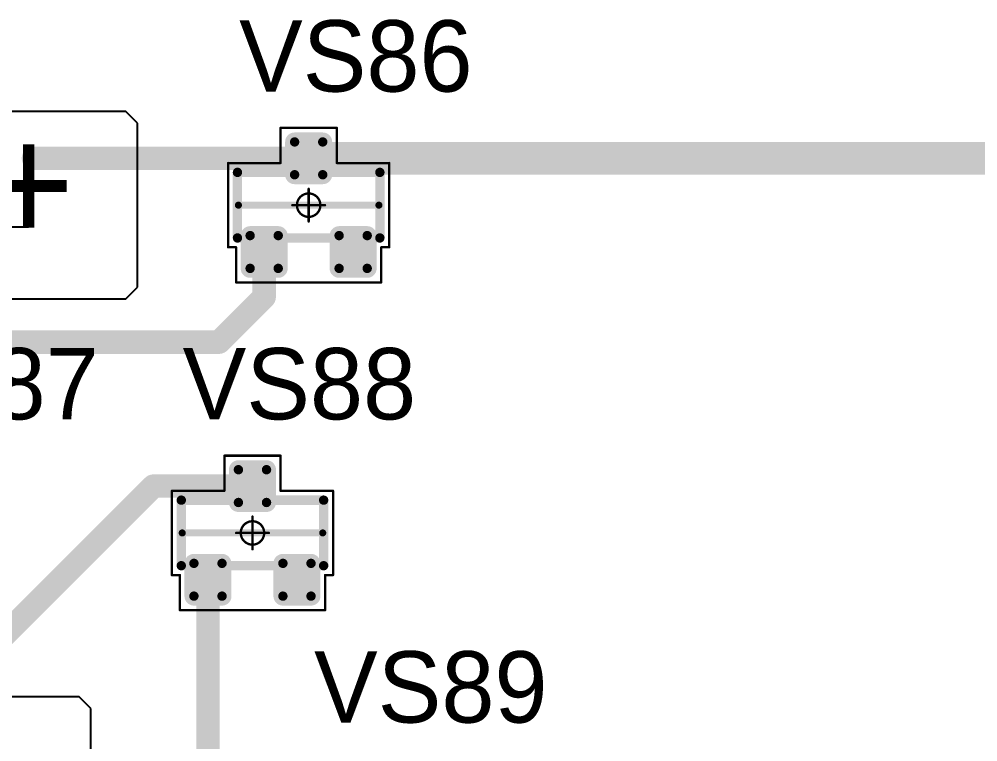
# Model space of a CAD drawing. Header units: millimetres. Extents: x 0 to 1769, y 431 to 1001.
# Drawn here: x 1630.71 to 1651.18, y 526.57 to 542 of the extents above; entities that cross this region are included whole.
import ezdxf

# ---------------------------------------------------------------- set-up
doc = ezdxf.new("R2010")
doc.units = ezdxf.units.MM
for name, color, linetype in [('Mechanical13', 56, 'Continuous'), ('Mechanical15', 56, 'Continuous'), ('TopLayer', 1, 'Continuous'), ('TopOverlay', 2, 'Continuous'), ('TopPaste', 8, 'Continuous'), ('TopSolder', 216, 'Continuous')]:
    doc.layers.add(name, color=color, linetype=linetype)

# ---------------------------------------------------------------- blocks, each defined once
blk = doc.blocks.new('SOT23_51')
at = {"layer": 'Mechanical13', "const_width": 0.2}
for points in [[(-0.7, 1.52), (-0.7, -1.52)], [(-0.7, 1.52), (0.7, 1.52)], [(0.7, 1.52), (0.7, -1.52)], [(-0.7, -1.52), (0.7, -1.52)]]:
    blk.add_lwpolyline(points, dxfattribs=at)
at = {"layer": 'Mechanical13', "const_width": 0.1}
for points in [[(-0.75, 1.52, 1), (-0.65, 1.52, 1)], [(-0.75, 1.52, 1), (-0.65, 1.52, 1)], [(0.65, 1.52, 1), (0.75, 1.52, 1)], [(0.65, 1.52, 1), (0.75, 1.52, 1)], [(-0.75, -1.52, 1), (-0.65, -1.52, 1)], [(-0.75, -1.52, 1), (-0.65, -1.52, 1)], [(0.65, -1.52, 1), (0.75, -1.52, 1)], [(0.65, -1.52, 1), (0.75, -1.52, 1)]]:
    blk.add_lwpolyline(points, format="xyb", close=True, dxfattribs=at)
at = {"layer": 'Mechanical15', "const_width": 0.05}
for points in [[(-0.9, 1.72), (0.9, 1.72)], [(-0.9, 1.72), (-0.9, 1.55)], [(0.9, 1.72), (0.9, 0.6)], [(-1.65, 1.55), (-0.9, 1.55)], [(-1.65, 1.55), (-1.65, -1.55)], [(0.9, 0.6), (1.65, 0.6)], [(1.65, 0.6), (1.65, -0.6)], [(0, 0.35), (0, -0.35)], [(-0.35, 0), (0.35, 0)], [(0.9, -0.6), (0.9, -1.72)], [(0.9, -0.6), (1.65, -0.6)], [(-1.65, -1.55), (-0.9, -1.55)], [(-0.9, -1.55), (-0.9, -1.72)], [(-0.9, -1.72), (0.9, -1.72)]]:
    blk.add_lwpolyline(points, dxfattribs=at)
at = {"layer": 'Mechanical15'}
for points, const_width in [([(-0.913, 1.72, 1), (-0.888, 1.72, 1)], 0.025), ([(-0.913, 1.72, 1), (-0.888, 1.72, 1)], 0.025), ([(0.888, 1.72, 1), (0.913, 1.72, 1)], 0.025), ([(0.888, 1.72, 1), (0.913, 1.72, 1)], 0.025), ([(-1.662, 1.55, 1), (-1.637, 1.55, 1)], 0.025), ([(-1.662, 1.55, 1), (-1.637, 1.55, 1)], 0.025), ([(-0.913, 1.55, 1), (-0.888, 1.55, 1)], 0.025), ([(-0.913, 1.55, 1), (-0.888, 1.55, 1)], 0.025), ([(0.888, 0.6, 1), (0.913, 0.6, 1)], 0.025), ([(0.888, 0.6, 1), (0.913, 0.6, 1)], 0.025), ([(1.637, 0.6, 1), (1.662, 0.6, 1)], 0.025), ([(1.637, 0.6, 1), (1.662, 0.6, 1)], 0.025), ([(0.25, 0, 1), (-0.25, 0, 1)], 0.05), ([(-0.012, 0.35, 1), (0.012, 0.35, 1)], 0.025), ([(-0.362, 0, 1), (-0.337, 0, 1)], 0.025), ([(-0.262, 0, 1), (-0.238, 0, 1)], 0.025), ([(0.238, 0, 1), (0.262, 0, 1)], 0.025), ([(0.337, 0, 1), (0.362, 0, 1)], 0.025), ([(-0.012, -0.35, 1), (0.012, -0.35, 1)], 0.025), ([(0.888, -0.6, 1), (0.913, -0.6, 1)], 0.025), ([(0.888, -0.6, 1), (0.913, -0.6, 1)], 0.025), ([(1.637, -0.6, 1), (1.662, -0.6, 1)], 0.025), ([(1.637, -0.6, 1), (1.662, -0.6, 1)], 0.025), ([(-1.662, -1.55, 1), (-1.637, -1.55, 1)], 0.025), ([(-1.662, -1.55, 1), (-1.637, -1.55, 1)], 0.025), ([(-0.913, -1.55, 1), (-0.888, -1.55, 1)], 0.025), ([(-0.913, -1.55, 1), (-0.888, -1.55, 1)], 0.025), ([(-0.913, -1.72, 1), (-0.888, -1.72, 1)], 0.025), ([(-0.913, -1.72, 1), (-0.888, -1.72, 1)], 0.025), ([(0.888, -1.72, 1), (0.913, -1.72, 1)], 0.025), ([(0.888, -1.72, 1), (0.913, -1.72, 1)], 0.025)]:
    blk.add_lwpolyline(points, format="xyb", close=True, dxfattribs=dict(at, const_width=const_width))
at = {"layer": 'TopLayer', "const_width": 0.1}
for points in [[(-1.4, 1.25, 1), (-1.3, 1.25, 1)], [(-0.7, 1.25, 1), (-0.6, 1.25, 1)], [(-1.4, 0.65, 1), (-1.3, 0.65, 1)], [(-0.7, 0.65, 1), (-0.6, 0.65, 1)], [(0.6, 0.3, 1), (0.7, 0.3, 1)], [(1.3, 0.3, 1), (1.4, 0.3, 1)], [(0.6, -0.3, 1), (0.7, -0.3, 1)], [(1.3, -0.3, 1), (1.4, -0.3, 1)], [(-1.4, -0.65, 1), (-1.3, -0.65, 1)], [(-0.7, -0.65, 1), (-0.6, -0.65, 1)], [(-1.4, -1.25, 1), (-1.3, -1.25, 1)], [(-0.7, -1.25, 1), (-0.6, -1.25, 1)]]:
    blk.add_lwpolyline(points, format="xyb", close=True, dxfattribs=at)
at = {"layer": 'TopLayer'}
for points in [[(-1.45, 1.25), (-1.45, 0.65), (-0.55, 1.25), (-0.55, 0.65)], [(-1.35, 1.35), (-1.35, 0.55), (-0.65, 1.35), (-0.65, 0.55)], [(0.55, 0.3), (0.55, -0.3), (1.45, 0.3), (1.45, -0.3)], [(0.65, 0.4), (0.65, -0.4), (1.35, 0.4), (1.35, -0.4)], [(-1.35, -0.55), (-1.35, -1.35), (-0.65, -0.55), (-0.65, -1.35)], [(-1.45, -0.65), (-1.45, -1.25), (-0.55, -0.65), (-0.55, -1.25)]]:
    blk.add_solid(points, dxfattribs=at)
at = {"layer": 'TopOverlay', "const_width": 0.15}
blk.add_lwpolyline([(0, 1.5), (0, -1.5)], dxfattribs=at)
at = {"layer": 'TopOverlay', "const_width": 0.075}
for points in [[(-0.038, 1.5, 1), (0.038, 1.5, 1)], [(-0.038, -1.5, 1), (0.038, -1.5, 1)]]:
    blk.add_lwpolyline(points, format="xyb", close=True, dxfattribs=at)
at = {"layer": 'TopPaste', "const_width": 0.075}
for points in [[(-1.387, 1.25, 1), (-1.313, 1.25, 1)], [(-0.687, 1.25, 1), (-0.613, 1.25, 1)], [(-1.387, 0.65, 1), (-1.313, 0.65, 1)], [(-0.687, 0.65, 1), (-0.613, 0.65, 1)], [(0.613, 0.3, 1), (0.687, 0.3, 1)], [(1.313, 0.3, 1), (1.387, 0.3, 1)], [(0.613, -0.3, 1), (0.687, -0.3, 1)], [(1.313, -0.3, 1), (1.387, -0.3, 1)], [(-1.387, -0.65, 1), (-1.313, -0.65, 1)], [(-0.687, -0.65, 1), (-0.613, -0.65, 1)], [(-1.387, -1.25, 1), (-1.313, -1.25, 1)], [(-0.687, -1.25, 1), (-0.613, -1.25, 1)]]:
    blk.add_lwpolyline(points, format="xyb", close=True, dxfattribs=at)
at = {"layer": 'TopPaste'}
for points in [[(-1.425, 1.25), (-1.425, 0.65), (-0.575, 1.25), (-0.575, 0.65)], [(-1.35, 1.325), (-1.35, 0.575), (-0.65, 1.325), (-0.65, 0.575)], [(0.575, 0.3), (0.575, -0.3), (1.425, 0.3), (1.425, -0.3)], [(0.65, 0.375), (0.65, -0.375), (1.35, 0.375), (1.35, -0.375)], [(-1.35, -0.575), (-1.35, -1.325), (-0.65, -0.575), (-0.65, -1.325)], [(-1.425, -0.65), (-1.425, -1.25), (-0.575, -0.65), (-0.575, -1.25)]]:
    blk.add_solid(points, dxfattribs=at)
at = {"layer": 'TopSolder', "const_width": 0.202}
for points in [[(-1.451, 1.25, 1), (-1.249, 1.25, 1)], [(-0.751, 1.25, 1), (-0.549, 1.25, 1)], [(-1.451, 0.65, 1), (-1.249, 0.65, 1)], [(-0.751, 0.65, 1), (-0.549, 0.65, 1)], [(0.549, 0.3, 1), (0.751, 0.3, 1)], [(1.249, 0.3, 1), (1.451, 0.3, 1)], [(0.549, -0.3, 1), (0.751, -0.3, 1)], [(1.249, -0.3, 1), (1.451, -0.3, 1)], [(-1.451, -0.65, 1), (-1.249, -0.65, 1)], [(-0.751, -0.65, 1), (-0.549, -0.65, 1)], [(-1.451, -1.25, 1), (-1.249, -1.25, 1)], [(-0.751, -1.25, 1), (-0.549, -1.25, 1)]]:
    blk.add_lwpolyline(points, format="xyb", close=True, dxfattribs=at)
at = {"layer": 'TopSolder'}
for points in [[(-1.35, 1.452), (-1.35, 0.448), (-0.65, 1.452), (-0.65, 0.448)], [(-1.552, 1.25), (-1.552, 0.65), (-0.448, 1.25), (-0.448, 0.65)], [(0.65, 0.502), (0.65, -0.502), (1.35, 0.502), (1.35, -0.502)], [(0.448, 0.3), (0.448, -0.3), (1.552, 0.3), (1.552, -0.3)], [(-1.35, -0.448), (-1.35, -1.452), (-0.65, -0.448), (-0.65, -1.452)], [(-1.552, -0.65), (-1.552, -1.25), (-0.448, -0.65), (-0.448, -1.25)]]:
    blk.add_solid(points, dxfattribs=at)
blk = doc.blocks.new('SOT23_53')
at = {"layer": 'Mechanical13', "const_width": 0.2}
for points in [[(-0.7, 1.52), (-0.7, -1.52)], [(-0.7, 1.52), (0.7, 1.52)], [(0.7, 1.52), (0.7, -1.52)], [(-0.7, -1.52), (0.7, -1.52)]]:
    blk.add_lwpolyline(points, dxfattribs=at)
at = {"layer": 'Mechanical13', "const_width": 0.1}
for points in [[(-0.75, 1.52, 1), (-0.65, 1.52, 1)], [(-0.75, 1.52, 1), (-0.65, 1.52, 1)], [(0.65, 1.52, 1), (0.75, 1.52, 1)], [(0.65, 1.52, 1), (0.75, 1.52, 1)], [(-0.75, -1.52, 1), (-0.65, -1.52, 1)], [(-0.75, -1.52, 1), (-0.65, -1.52, 1)], [(0.65, -1.52, 1), (0.75, -1.52, 1)], [(0.65, -1.52, 1), (0.75, -1.52, 1)]]:
    blk.add_lwpolyline(points, format="xyb", close=True, dxfattribs=at)
at = {"layer": 'Mechanical15', "const_width": 0.05}
for points in [[(-0.9, 1.72), (0.9, 1.72)], [(-0.9, 1.72), (-0.9, 1.55)], [(0.9, 1.72), (0.9, 0.6)], [(-1.65, 1.55), (-0.9, 1.55)], [(-1.65, 1.55), (-1.65, -1.55)], [(0.9, 0.6), (1.65, 0.6)], [(1.65, 0.6), (1.65, -0.6)], [(0, 0.35), (0, -0.35)], [(-0.35, 0), (0.35, 0)], [(0.9, -0.6), (0.9, -1.72)], [(0.9, -0.6), (1.65, -0.6)], [(-1.65, -1.55), (-0.9, -1.55)], [(-0.9, -1.55), (-0.9, -1.72)], [(-0.9, -1.72), (0.9, -1.72)]]:
    blk.add_lwpolyline(points, dxfattribs=at)
at = {"layer": 'Mechanical15'}
for points, const_width in [([(-0.913, 1.72, 1), (-0.888, 1.72, 1)], 0.025), ([(-0.913, 1.72, 1), (-0.888, 1.72, 1)], 0.025), ([(0.888, 1.72, 1), (0.913, 1.72, 1)], 0.025), ([(0.888, 1.72, 1), (0.913, 1.72, 1)], 0.025), ([(-1.662, 1.55, 1), (-1.637, 1.55, 1)], 0.025), ([(-1.662, 1.55, 1), (-1.637, 1.55, 1)], 0.025), ([(-0.913, 1.55, 1), (-0.888, 1.55, 1)], 0.025), ([(-0.913, 1.55, 1), (-0.888, 1.55, 1)], 0.025), ([(0.888, 0.6, 1), (0.913, 0.6, 1)], 0.025), ([(0.888, 0.6, 1), (0.913, 0.6, 1)], 0.025), ([(1.637, 0.6, 1), (1.662, 0.6, 1)], 0.025), ([(1.637, 0.6, 1), (1.662, 0.6, 1)], 0.025), ([(0.25, 0, 1), (-0.25, 0, 1)], 0.05), ([(-0.012, 0.35, 1), (0.012, 0.35, 1)], 0.025), ([(-0.362, 0, 1), (-0.337, 0, 1)], 0.025), ([(-0.262, 0, 1), (-0.238, 0, 1)], 0.025), ([(0.238, 0, 1), (0.262, 0, 1)], 0.025), ([(0.337, 0, 1), (0.362, 0, 1)], 0.025), ([(-0.012, -0.35, 1), (0.012, -0.35, 1)], 0.025), ([(0.888, -0.6, 1), (0.913, -0.6, 1)], 0.025), ([(0.888, -0.6, 1), (0.913, -0.6, 1)], 0.025), ([(1.637, -0.6, 1), (1.662, -0.6, 1)], 0.025), ([(1.637, -0.6, 1), (1.662, -0.6, 1)], 0.025), ([(-1.662, -1.55, 1), (-1.637, -1.55, 1)], 0.025), ([(-1.662, -1.55, 1), (-1.637, -1.55, 1)], 0.025), ([(-0.913, -1.55, 1), (-0.888, -1.55, 1)], 0.025), ([(-0.913, -1.55, 1), (-0.888, -1.55, 1)], 0.025), ([(-0.913, -1.72, 1), (-0.888, -1.72, 1)], 0.025), ([(-0.913, -1.72, 1), (-0.888, -1.72, 1)], 0.025), ([(0.888, -1.72, 1), (0.913, -1.72, 1)], 0.025), ([(0.888, -1.72, 1), (0.913, -1.72, 1)], 0.025)]:
    blk.add_lwpolyline(points, format="xyb", close=True, dxfattribs=dict(at, const_width=const_width))
at = {"layer": 'TopLayer', "const_width": 0.1}
for points in [[(-1.4, 1.25, 1), (-1.3, 1.25, 1)], [(-0.7, 1.25, 1), (-0.6, 1.25, 1)], [(-1.4, 0.65, 1), (-1.3, 0.65, 1)], [(-0.7, 0.65, 1), (-0.6, 0.65, 1)], [(0.6, 0.3, 1), (0.7, 0.3, 1)], [(1.3, 0.3, 1), (1.4, 0.3, 1)], [(0.6, -0.3, 1), (0.7, -0.3, 1)], [(1.3, -0.3, 1), (1.4, -0.3, 1)], [(-1.4, -0.65, 1), (-1.3, -0.65, 1)], [(-0.7, -0.65, 1), (-0.6, -0.65, 1)], [(-1.4, -1.25, 1), (-1.3, -1.25, 1)], [(-0.7, -1.25, 1), (-0.6, -1.25, 1)]]:
    blk.add_lwpolyline(points, format="xyb", close=True, dxfattribs=at)
at = {"layer": 'TopLayer'}
for points in [[(-1.45, 1.25), (-1.45, 0.65), (-0.55, 1.25), (-0.55, 0.65)], [(-1.35, 1.35), (-1.35, 0.55), (-0.65, 1.35), (-0.65, 0.55)], [(0.55, 0.3), (0.55, -0.3), (1.45, 0.3), (1.45, -0.3)], [(0.65, 0.4), (0.65, -0.4), (1.35, 0.4), (1.35, -0.4)], [(-1.35, -0.55), (-1.35, -1.35), (-0.65, -0.55), (-0.65, -1.35)], [(-1.45, -0.65), (-1.45, -1.25), (-0.55, -0.65), (-0.55, -1.25)]]:
    blk.add_solid(points, dxfattribs=at)
at = {"layer": 'TopOverlay', "const_width": 0.15}
blk.add_lwpolyline([(0, 1.5), (0, -1.5)], dxfattribs=at)
at = {"layer": 'TopOverlay', "const_width": 0.075}
for points in [[(-0.038, 1.5, 1), (0.038, 1.5, 1)], [(-0.038, -1.5, 1), (0.038, -1.5, 1)]]:
    blk.add_lwpolyline(points, format="xyb", close=True, dxfattribs=at)
at = {"layer": 'TopPaste', "const_width": 0.075}
for points in [[(-1.387, 1.25, 1), (-1.313, 1.25, 1)], [(-0.687, 1.25, 1), (-0.613, 1.25, 1)], [(-1.387, 0.65, 1), (-1.313, 0.65, 1)], [(-0.687, 0.65, 1), (-0.613, 0.65, 1)], [(0.613, 0.3, 1), (0.687, 0.3, 1)], [(1.313, 0.3, 1), (1.387, 0.3, 1)], [(0.613, -0.3, 1), (0.687, -0.3, 1)], [(1.313, -0.3, 1), (1.387, -0.3, 1)], [(-1.387, -0.65, 1), (-1.313, -0.65, 1)], [(-0.687, -0.65, 1), (-0.613, -0.65, 1)], [(-1.387, -1.25, 1), (-1.313, -1.25, 1)], [(-0.687, -1.25, 1), (-0.613, -1.25, 1)]]:
    blk.add_lwpolyline(points, format="xyb", close=True, dxfattribs=at)
at = {"layer": 'TopPaste'}
for points in [[(-1.425, 1.25), (-1.425, 0.65), (-0.575, 1.25), (-0.575, 0.65)], [(-1.35, 1.325), (-1.35, 0.575), (-0.65, 1.325), (-0.65, 0.575)], [(0.575, 0.3), (0.575, -0.3), (1.425, 0.3), (1.425, -0.3)], [(0.65, 0.375), (0.65, -0.375), (1.35, 0.375), (1.35, -0.375)], [(-1.35, -0.575), (-1.35, -1.325), (-0.65, -0.575), (-0.65, -1.325)], [(-1.425, -0.65), (-1.425, -1.25), (-0.575, -0.65), (-0.575, -1.25)]]:
    blk.add_solid(points, dxfattribs=at)
at = {"layer": 'TopSolder', "const_width": 0.202}
for points in [[(-1.451, 1.25, 1), (-1.249, 1.25, 1)], [(-0.751, 1.25, 1), (-0.549, 1.25, 1)], [(-1.451, 0.65, 1), (-1.249, 0.65, 1)], [(-0.751, 0.65, 1), (-0.549, 0.65, 1)], [(0.549, 0.3, 1), (0.751, 0.3, 1)], [(1.249, 0.3, 1), (1.451, 0.3, 1)], [(0.549, -0.3, 1), (0.751, -0.3, 1)], [(1.249, -0.3, 1), (1.451, -0.3, 1)], [(-1.451, -0.65, 1), (-1.249, -0.65, 1)], [(-0.751, -0.65, 1), (-0.549, -0.65, 1)], [(-1.451, -1.25, 1), (-1.249, -1.25, 1)], [(-0.751, -1.25, 1), (-0.549, -1.25, 1)]]:
    blk.add_lwpolyline(points, format="xyb", close=True, dxfattribs=at)
at = {"layer": 'TopSolder'}
for points in [[(-1.35, 1.452), (-1.35, 0.448), (-0.65, 1.452), (-0.65, 0.448)], [(-1.552, 1.25), (-1.552, 0.65), (-0.448, 1.25), (-0.448, 0.65)], [(0.65, 0.502), (0.65, -0.502), (1.35, 0.502), (1.35, -0.502)], [(0.448, 0.3), (0.448, -0.3), (1.552, 0.3), (1.552, -0.3)], [(-1.35, -0.448), (-1.35, -1.452), (-0.65, -0.448), (-0.65, -1.452)], [(-1.552, -0.65), (-1.552, -1.25), (-0.448, -0.65), (-0.448, -1.25)]]:
    blk.add_solid(points, dxfattribs=at)
blk = doc.blocks.new('T66G_239')
at = {"layer": 'Mechanical13'}
for p, q in [((2.936, 0.071), (2.936, -1)), ((2.4, -0.464), (3.471, -0.464))]:
    blk.add_line(p, q, dxfattribs=at)
at = {"layer": 'Mechanical13', "const_width": 0.2}
for points in [[(-1.7, -1.5), (-1.7, 1.5)], [(-1.7, 1.5), (1.7, 1.5)], [(1.7, -1.5), (1.7, 1.5)], [(-1.7, -1.5), (1.7, -1.5)]]:
    blk.add_lwpolyline(points, dxfattribs=at)
at = {"layer": 'Mechanical13'}
for points, const_width in [([(-1.75, 1.5, 1), (-1.65, 1.5, 1)], 0.1), ([(-1.75, 1.5, 1), (-1.65, 1.5, 1)], 0.1), ([(1.65, 1.5, 1), (1.75, 1.5, 1)], 0.1), ([(1.65, 1.5, 1), (1.75, 1.5, 1)], 0.1), ([(1.3, 0, 1), (-1.3, 0, 1)], 0.2), ([(-1.35, 0, 1), (-1.25, 0, 1)], 0.1), ([(1.25, 0, 1), (1.35, 0, 1)], 0.1), ([(-1.75, -1.5, 1), (-1.65, -1.5, 1)], 0.1), ([(-1.75, -1.5, 1), (-1.65, -1.5, 1)], 0.1), ([(1.65, -1.5, 1), (1.75, -1.5, 1)], 0.1), ([(1.65, -1.5, 1), (1.75, -1.5, 1)], 0.1)]:
    blk.add_lwpolyline(points, format="xyb", close=True, dxfattribs=dict(at, const_width=const_width))
at = {"layer": 'Mechanical15', "const_width": 0.05}
for points in [[(-2.45, 1.8), (2.45, 1.8)], [(-2.45, -1.8), (-2.45, 1.8)], [(2.45, -1.8), (2.45, 1.8)], [(0, -0.35), (0, 0.35)], [(-0.35, 0), (0.35, 0)], [(-2.45, -1.8), (2.45, -1.8)]]:
    blk.add_lwpolyline(points, dxfattribs=at)
at = {"layer": 'Mechanical15'}
for points, const_width in [([(-2.462, 1.8, 1), (-2.438, 1.8, 1)], 0.025), ([(-2.462, 1.8, 1), (-2.438, 1.8, 1)], 0.025), ([(2.438, 1.8, 1), (2.462, 1.8, 1)], 0.025), ([(2.438, 1.8, 1), (2.462, 1.8, 1)], 0.025), ([(0.25, 0, 1), (-0.25, 0, 1)], 0.05), ([(-0.012, 0.35, 1), (0.012, 0.35, 1)], 0.025), ([(-0.362, 0, 1), (-0.337, 0, 1)], 0.025), ([(-0.262, 0, 1), (-0.238, 0, 1)], 0.025), ([(0.238, 0, 1), (0.262, 0, 1)], 0.025), ([(0.337, 0, 1), (0.362, 0, 1)], 0.025), ([(-0.012, -0.35, 1), (0.012, -0.35, 1)], 0.025), ([(-2.462, -1.8, 1), (-2.438, -1.8, 1)], 0.025), ([(-2.462, -1.8, 1), (-2.438, -1.8, 1)], 0.025), ([(2.438, -1.8, 1), (2.462, -1.8, 1)], 0.025), ([(2.438, -1.8, 1), (2.462, -1.8, 1)], 0.025)]:
    blk.add_lwpolyline(points, format="xyb", close=True, dxfattribs=dict(at, const_width=const_width))
at = {"layer": 'TopLayer'}
for p, q in [((-5.55, 2), (-5.8, 1.75)), ((-1, 2), (-5.55, 2)), ((-0.75, 1.75), (-1, 2)), ((1, 2), (0.75, 1.75)), ((5.55, 2), (1, 2)), ((5.8, 1.75), (5.55, 2)), ((-5.8, 1.75), (-5.8, -1.75)), ((-0.75, -1.75), (-0.75, 1.75)), ((0.75, 1.75), (0.75, -1.75)), ((5.8, -1.75), (5.8, 1.75)), ((-5.8, -1.75), (-5.55, -2)), ((-1, -2), (-0.75, -1.75)), ((0.75, -1.75), (1, -2)), ((5.55, -2), (5.8, -1.75)), ((-5.55, -2), (-1, -2)), ((1, -2), (5.55, -2))]:
    blk.add_line(p, q, dxfattribs=at)
at = {"layer": 'TopLayer', "const_width": 0.15}
for points in [[(-2.175, 1.15, 1), (-2.025, 1.15, 1)], [(-0.975, 1.15, 1), (-0.825, 1.15, 1)], [(0.825, 1.15, 1), (0.975, 1.15, 1)], [(2.025, 1.15, 1), (2.175, 1.15, 1)], [(-2.175, -1.15, 1), (-2.025, -1.15, 1)], [(-0.975, -1.15, 1), (-0.825, -1.15, 1)], [(0.825, -1.15, 1), (0.975, -1.15, 1)], [(2.025, -1.15, 1), (2.175, -1.15, 1)]]:
    blk.add_lwpolyline(points, format="xyb", close=True, dxfattribs=at)
at = {"layer": 'TopLayer'}
for points in [[(-0.9, 1.3), (-2.1, 1.3), (-0.9, -1.3), (-2.1, -1.3)], [(2.1, 1.3), (0.9, 1.3), (2.1, -1.3), (0.9, -1.3)], [(-0.75, 1.15), (-2.25, 1.15), (-0.75, -1.15), (-2.25, -1.15)], [(2.25, 1.15), (0.75, 1.15), (2.25, -1.15), (0.75, -1.15)]]:
    blk.add_solid(points, dxfattribs=at)
at = {"layer": 'TopOverlay', "const_width": 0.25}
for points in [[(-1.5, 1.525), (1.5, 1.525)], [(-1.5, -1.525), (1.5, -1.525)]]:
    blk.add_lwpolyline(points, dxfattribs=at)
at = {"layer": 'TopOverlay', "const_width": 0.125}
for points in [[(-1.562, 1.525, 1), (-1.438, 1.525, 1)], [(1.438, 1.525, 1), (1.562, 1.525, 1)], [(-1.562, -1.525, 1), (-1.438, -1.525, 1)], [(1.438, -1.525, 1), (1.562, -1.525, 1)]]:
    blk.add_lwpolyline(points, format="xyb", close=True, dxfattribs=at)
at = {"layer": 'TopPaste', "const_width": 0.125}
for points in [[(-2.163, 1.15, 1), (-2.038, 1.15, 1)], [(-0.963, 1.15, 1), (-0.838, 1.15, 1)], [(0.838, 1.15, 1), (0.963, 1.15, 1)], [(2.038, 1.15, 1), (2.163, 1.15, 1)], [(-2.163, -1.15, 1), (-2.038, -1.15, 1)], [(-0.963, -1.15, 1), (-0.838, -1.15, 1)], [(0.838, -1.15, 1), (0.963, -1.15, 1)], [(2.038, -1.15, 1), (2.163, -1.15, 1)]]:
    blk.add_lwpolyline(points, format="xyb", close=True, dxfattribs=at)
at = {"layer": 'TopPaste'}
for points in [[(-0.9, 1.275), (-2.1, 1.275), (-0.9, -1.275), (-2.1, -1.275)], [(2.1, 1.275), (0.9, 1.275), (2.1, -1.275), (0.9, -1.275)], [(-0.775, 1.15), (-2.225, 1.15), (-0.775, -1.15), (-2.225, -1.15)], [(2.225, 1.15), (0.775, 1.15), (2.225, -1.15), (0.775, -1.15)]]:
    blk.add_solid(points, dxfattribs=at)
at = {"layer": 'TopSolder'}
for p, q in [((-2.25, 1.3), (-2.25, -1.3)), ((-0.65, 1.3), (-2.25, 1.3)), ((-0.65, -1.3), (-0.65, 1.3)), ((0.65, 1.3), (0.65, -1.3)), ((2.25, 1.3), (0.65, 1.3)), ((2.25, -1.3), (2.25, 1.3)), ((-2.25, -1.3), (-0.65, -1.3)), ((0.65, -1.3), (2.25, -1.3))]:
    blk.add_line(p, q, dxfattribs=at)
at = {"layer": 'TopOverlay'}
blk.add_text('+', height=2.5, dxfattribs=at).set_placement((2.5, -0.8))
blk = doc.blocks.new('T66G_241')
at = {"layer": 'Mechanical13'}
for p, q in [((2.936, 0.071), (2.936, -1)), ((2.4, -0.464), (3.471, -0.464))]:
    blk.add_line(p, q, dxfattribs=at)
at = {"layer": 'Mechanical13', "const_width": 0.2}
for points in [[(-1.7, 1.5), (1.7, 1.5)], [(-1.7, -1.5), (-1.7, 1.5)], [(1.7, -1.5), (1.7, 1.5)], [(-1.7, -1.5), (1.7, -1.5)]]:
    blk.add_lwpolyline(points, dxfattribs=at)
at = {"layer": 'Mechanical13'}
for points, const_width in [([(-1.75, 1.5, 1), (-1.65, 1.5, 1)], 0.1), ([(-1.75, 1.5, 1), (-1.65, 1.5, 1)], 0.1), ([(1.65, 1.5, 1), (1.75, 1.5, 1)], 0.1), ([(1.65, 1.5, 1), (1.75, 1.5, 1)], 0.1), ([(1.3, 0, 1), (-1.3, 0, 1)], 0.2), ([(-1.35, 0, 1), (-1.25, 0, 1)], 0.1), ([(1.25, 0, 1), (1.35, 0, 1)], 0.1), ([(-1.75, -1.5, 1), (-1.65, -1.5, 1)], 0.1), ([(-1.75, -1.5, 1), (-1.65, -1.5, 1)], 0.1), ([(1.65, -1.5, 1), (1.75, -1.5, 1)], 0.1), ([(1.65, -1.5, 1), (1.75, -1.5, 1)], 0.1)]:
    blk.add_lwpolyline(points, format="xyb", close=True, dxfattribs=dict(at, const_width=const_width))
at = {"layer": 'Mechanical15', "const_width": 0.05}
for points in [[(-2.45, -1.8), (-2.45, 1.8)], [(-2.45, 1.8), (2.45, 1.8)], [(2.45, -1.8), (2.45, 1.8)], [(0, -0.35), (0, 0.35)], [(-0.35, 0), (0.35, 0)], [(-2.45, -1.8), (2.45, -1.8)]]:
    blk.add_lwpolyline(points, dxfattribs=at)
at = {"layer": 'Mechanical15'}
for points, const_width in [([(-2.462, 1.8, 1), (-2.438, 1.8, 1)], 0.025), ([(-2.462, 1.8, 1), (-2.438, 1.8, 1)], 0.025), ([(2.438, 1.8, 1), (2.462, 1.8, 1)], 0.025), ([(2.438, 1.8, 1), (2.462, 1.8, 1)], 0.025), ([(0.25, 0, 1), (-0.25, 0, 1)], 0.05), ([(-0.012, 0.35, 1), (0.012, 0.35, 1)], 0.025), ([(-0.362, 0, 1), (-0.337, 0, 1)], 0.025), ([(-0.262, 0, 1), (-0.238, 0, 1)], 0.025), ([(0.238, 0, 1), (0.262, 0, 1)], 0.025), ([(0.337, 0, 1), (0.362, 0, 1)], 0.025), ([(-0.012, -0.35, 1), (0.012, -0.35, 1)], 0.025), ([(-2.462, -1.8, 1), (-2.438, -1.8, 1)], 0.025), ([(-2.462, -1.8, 1), (-2.438, -1.8, 1)], 0.025), ([(2.438, -1.8, 1), (2.462, -1.8, 1)], 0.025), ([(2.438, -1.8, 1), (2.462, -1.8, 1)], 0.025)]:
    blk.add_lwpolyline(points, format="xyb", close=True, dxfattribs=dict(at, const_width=const_width))
at = {"layer": 'TopLayer'}
for p, q in [((-5.55, 2), (-5.8, 1.75)), ((-1, 2), (-5.55, 2)), ((-0.75, 1.75), (-1, 2)), ((1, 2), (0.75, 1.75)), ((5.55, 2), (1, 2)), ((5.8, 1.75), (5.55, 2)), ((-5.8, 1.75), (-5.8, -1.75)), ((-0.75, -1.75), (-0.75, 1.75)), ((0.75, 1.75), (0.75, -1.75)), ((5.8, -1.75), (5.8, 1.75)), ((-5.8, -1.75), (-5.55, -2)), ((-1, -2), (-0.75, -1.75)), ((0.75, -1.75), (1, -2)), ((5.55, -2), (5.8, -1.75)), ((-5.55, -2), (-1, -2)), ((1, -2), (5.55, -2))]:
    blk.add_line(p, q, dxfattribs=at)
at = {"layer": 'TopLayer', "const_width": 0.15}
for points in [[(-2.175, 1.15, 1), (-2.025, 1.15, 1)], [(-0.975, 1.15, 1), (-0.825, 1.15, 1)], [(0.825, 1.15, 1), (0.975, 1.15, 1)], [(2.025, 1.15, 1), (2.175, 1.15, 1)], [(-2.175, -1.15, 1), (-2.025, -1.15, 1)], [(-0.975, -1.15, 1), (-0.825, -1.15, 1)], [(0.825, -1.15, 1), (0.975, -1.15, 1)], [(2.025, -1.15, 1), (2.175, -1.15, 1)]]:
    blk.add_lwpolyline(points, format="xyb", close=True, dxfattribs=at)
at = {"layer": 'TopLayer'}
for points in [[(-0.9, 1.3), (-2.1, 1.3), (-0.9, -1.3), (-2.1, -1.3)], [(2.1, 1.3), (0.9, 1.3), (2.1, -1.3), (0.9, -1.3)], [(-0.75, 1.15), (-2.25, 1.15), (-0.75, -1.15), (-2.25, -1.15)], [(2.25, 1.15), (0.75, 1.15), (2.25, -1.15), (0.75, -1.15)]]:
    blk.add_solid(points, dxfattribs=at)
at = {"layer": 'TopOverlay', "const_width": 0.25}
for points in [[(-1.5, 1.525), (1.5, 1.525)], [(-1.5, -1.525), (1.5, -1.525)]]:
    blk.add_lwpolyline(points, dxfattribs=at)
at = {"layer": 'TopOverlay', "const_width": 0.125}
for points in [[(-1.562, 1.525, 1), (-1.438, 1.525, 1)], [(1.438, 1.525, 1), (1.562, 1.525, 1)], [(-1.562, -1.525, 1), (-1.438, -1.525, 1)], [(1.438, -1.525, 1), (1.562, -1.525, 1)]]:
    blk.add_lwpolyline(points, format="xyb", close=True, dxfattribs=at)
at = {"layer": 'TopPaste', "const_width": 0.125}
for points in [[(-2.163, 1.15, 1), (-2.038, 1.15, 1)], [(-0.963, 1.15, 1), (-0.838, 1.15, 1)], [(0.838, 1.15, 1), (0.963, 1.15, 1)], [(2.038, 1.15, 1), (2.163, 1.15, 1)], [(-2.163, -1.15, 1), (-2.038, -1.15, 1)], [(-0.963, -1.15, 1), (-0.838, -1.15, 1)], [(0.838, -1.15, 1), (0.963, -1.15, 1)], [(2.038, -1.15, 1), (2.163, -1.15, 1)]]:
    blk.add_lwpolyline(points, format="xyb", close=True, dxfattribs=at)
at = {"layer": 'TopPaste'}
for points in [[(-0.9, 1.275), (-2.1, 1.275), (-0.9, -1.275), (-2.1, -1.275)], [(2.1, 1.275), (0.9, 1.275), (2.1, -1.275), (0.9, -1.275)], [(-0.775, 1.15), (-2.225, 1.15), (-0.775, -1.15), (-2.225, -1.15)], [(2.225, 1.15), (0.775, 1.15), (2.225, -1.15), (0.775, -1.15)]]:
    blk.add_solid(points, dxfattribs=at)
at = {"layer": 'TopSolder'}
for p, q in [((-2.25, 1.3), (-2.25, -1.3)), ((-0.65, 1.3), (-2.25, 1.3)), ((-0.65, -1.3), (-0.65, 1.3)), ((0.65, 1.3), (0.65, -1.3)), ((2.25, 1.3), (0.65, 1.3)), ((2.25, -1.3), (2.25, 1.3)), ((-2.25, -1.3), (-0.65, -1.3)), ((0.65, -1.3), (2.25, -1.3))]:
    blk.add_line(p, q, dxfattribs=at)
at = {"layer": 'TopOverlay'}
blk.add_text('+', height=2.5, dxfattribs=at).set_placement((2.5, -0.8))

msp = doc.modelspace()

# ---------------------------------------------------------------- linework, layer by layer
at = {"layer": 'TopLayer'}
for points, const_width in [([(1631.018, 539.028), (1636.894, 539.028)], 0.5), ([(1636.894, 539.028), (1665.917, 539.028)], 0.7), ([(1635.944, 536.066), (1635.944, 537.028)], 0.5), ([(1634.98, 535.102), (1635.944, 536.066)], 0.5), ([(1628.797, 535.102), (1634.98, 535.102)], 0.5), ([(1629.814, 528.263), (1633.579, 532.028)], 0.5), ([(1633.579, 532.028), (1635.694, 532.028)], 0.5), ([(1634.744, 525.136), (1634.744, 530.028)], 0.5)]:
    msp.add_lwpolyline(points, dxfattribs=dict(at, const_width=const_width))
for points, const_width in [([(1630.893, 539.028, 1), (1631.143, 539.028, 1)], 0.25), ([(1636.719, 539.028, 1), (1637.069, 539.028, 1)], 0.35), ([(1636.769, 539.028, 1), (1637.019, 539.028, 1)], 0.25), ([(1635.819, 537.028, 1), (1636.069, 537.028, 1)], 0.25), ([(1635.819, 536.066, 1), (1636.069, 536.066, 1)], 0.25), ([(1635.819, 536.066, 1), (1636.069, 536.066, 1)], 0.25), ([(1634.855, 535.102, 1), (1635.105, 535.102, 1)], 0.25), ([(1634.855, 535.102, 1), (1635.105, 535.102, 1)], 0.25), ([(1633.454, 532.028, 1), (1633.704, 532.028, 1)], 0.25), ([(1633.454, 532.028, 1), (1633.704, 532.028, 1)], 0.25), ([(1635.569, 532.028, 1), (1635.819, 532.028, 1)], 0.25), ([(1634.619, 530.028, 1), (1634.869, 530.028, 1)], 0.25)]:
    msp.add_lwpolyline(points, format="xyb", close=True, dxfattribs=dict(at, const_width=const_width))

# ---------------------------------------------------------------- block references
for name, p, rotation in [('T66G_241', (1627.44, 538.028), 360), ('SOT23_53', (1636.894, 538.028), 90), ('SOT23_51', (1635.694, 531.028), 90), ('T66G_239', (1626.44, 525.528), 360)]:
    msp.add_blockref(name, p, dxfattribs=dict(rotation=rotation))

# ---------------------------------------------------------------- texts
at = {"layer": 'TopOverlay'}
for s, p in [('VS86', (1635.408, 540.453)), ('VS87', (1627.426, 533.453)), ('VS88', (1634.203, 533.453)), ('VS89', (1637.009, 526.977))]:
    msp.add_text(s, height=1.524, dxfattribs=at).set_placement(p)

doc.saveas('drawing.dxf')
